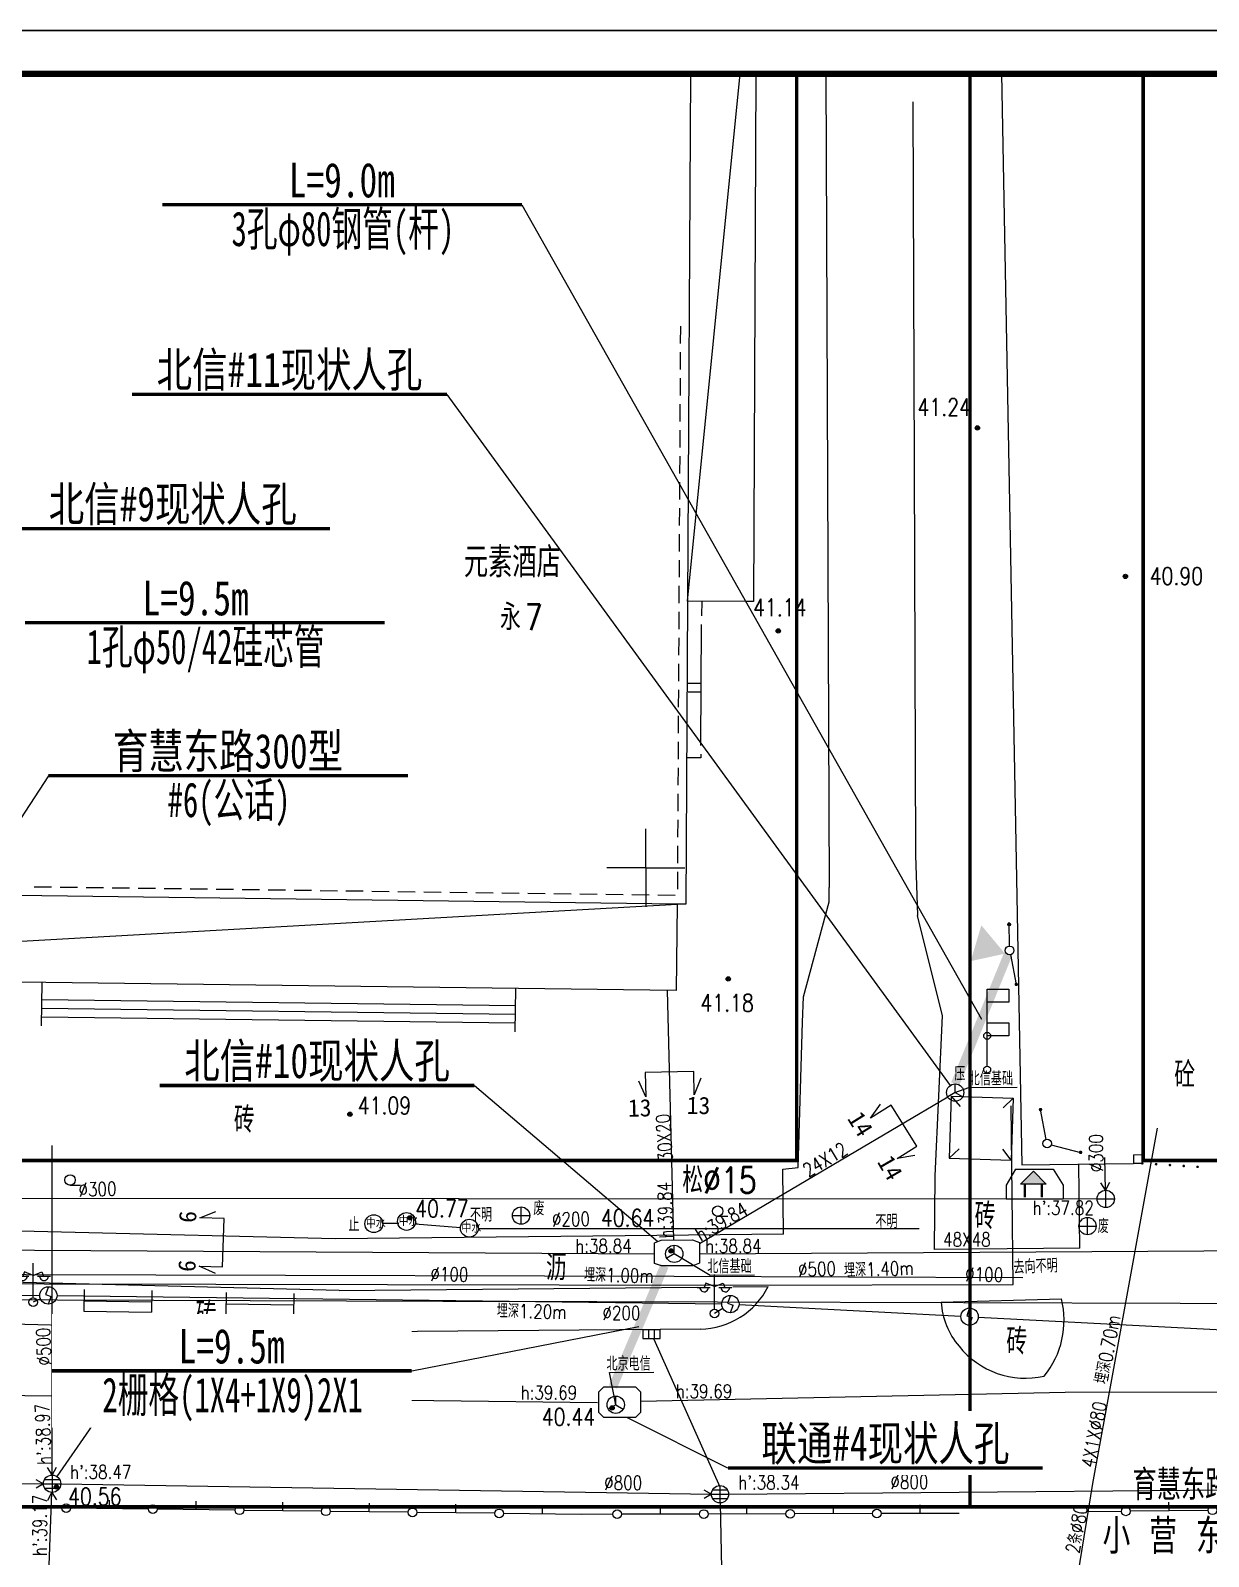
# Model space of a CAD drawing. Header units: inches. Extents: x 505347 to 508499, y 312634 to 313316.
# Drawn here: x 505518.2 to 505586.2, y 312721.8 to 312809.9 of the extents above; entities that cross this region are included whole.
import ezdxf
from ezdxf.enums import TextEntityAlignment as Align
from ezdxf.lldxf.tags import DXFTag

# ---------------------------------------------------------------- set-up
doc = ezdxf.new("R2010")
doc.units = ezdxf.units.IN
doc.header["$LTSCALE"] = 0.5
doc.header["$MEASUREMENT"] = 0
doc.linetypes.add('ACAD_ISO05W100', pattern=[33, 24, -3, 0, -3, 0, -3])
for name, color, linetype in [('BJ0', 7, 'Continuous'), ('BJ02', 7, 'Continuous'), ('BJ03', 7, 'Continuous'), ('BJ04', 7, 'Continuous'), ('BJ05', 7, 'Continuous'), ('BJ08', 7, 'Continuous'), ('BJ09', 7, 'Continuous'), ('BJ10', 7, 'Continuous'), ('BZ', 2, 'Continuous'), ('上水注记', 4, 'Continuous'), ('上水管线', 4, 'Continuous'), ('中水井', 151, 'Continuous'), ('中水注记', 151, 'Continuous'), ('中水管线', 151, 'Continuous'), ('各家需求标注', 6, 'Continuous'), ('图签', 7, 'Continuous'), ('报亭', 7, 'Continuous'), ('污水井', 247, 'Continuous'), ('污水注记', 247, 'Continuous'), ('污水管线', 247, 'Continuous'), ('污水高程表', 247, 'Continuous'), ('照明井', 193, 'Continuous'), ('照明管线', 193, 'Continuous'), ('燃气注记', 6, 'Continuous'), ('燃气管线', 6, 'Continuous'), ('电信井权属', 7, 'Continuous'), ('电信井（北京电信）', 3, 'Continuous'), ('电信井（北信基础）', 3, 'Continuous'), ('电信断面图及编号', 3, 'Continuous'), ('电信注记', 3, 'Continuous'), ('电信管线', 3, 'Continuous'), ('电信规划位置', 1, 'Continuous'), ('电信高程表', 3, 'Continuous'), ('电力注记', 1, 'Continuous'), ('电力管线', 1, 'Continuous'), ('道路红线', 1, 'Continuous'), ('雨水井', 34, 'Continuous'), ('雨水注记', 34, 'Continuous'), ('雨水管线', 34, 'Continuous'), ('雨水高程表', 34, 'Continuous'), ('雨蓖子', 34, 'Continuous')]:
    doc.layers.add(name, color=color, linetype=linetype)
doc.styles.add('HZ', font='simplex.shx', dxfattribs={"bigfont": 'hztxt'})
doc.styles.get("Standard").update_dxf_attribs({"font": 'txt.shx', "bigfont": 'hztxt.shx'})
doc.styles.add('粗宋', font='', dxfattribs={"width": 0.75})
doc.styles.add('粗等线', font='simhei.ttf')
doc.styles.get('粗宋').set_extended_font_data('SimSun')
doc.linetypes.add('1152', pattern='A,15,-0.9,[138,ltypeshp.shx,S=1,R=0,X=0,Y=-0.5],-0.7,[138,ltypeshp.shx,S=1,R=0,X=0,Y=-0.5],-0.9,0', length=17.5)
tags = doc.linetypes.add('DL', pattern='A,15,-4.925,[130,ltypeshp.shx,S=0.5,R=330,X=-0.15,Y=0.433],0,[130,ltypeshp.shx,S=0.4,R=90,X=0,Y=0],-0.15,[130,ltypeshp.shx,S=0.5,R=150,X=0,Y=-0.433],-4.925,15', length=40).pattern_tags.tags
tags[32:33] = [DXFTag(74, 4), DXFTag(75, 0), DXFTag(340, '0'), DXFTag(46, 1.0), DXFTag(50, 0.0), DXFTag(44, 0.0), DXFTag(45, 0.0)]
tags[30:31] = [DXFTag(74, 4), DXFTag(75, 0), DXFTag(340, '0'), DXFTag(46, 1.0), DXFTag(50, 0.0), DXFTag(44, 0.0), DXFTag(45, 0.0)]
tags[4:5] = [DXFTag(74, 4), DXFTag(75, 0), DXFTag(340, '0'), DXFTag(46, 1.0), DXFTag(50, 0.0), DXFTag(44, 0.0), DXFTag(45, 0.0)]
tags = doc.linetypes.add('DX', pattern='A,15,-5,[130,ltypeshp.shx,S=1,R=330,X=0,Y=0],-5,15', length=40).pattern_tags.tags
tags[16:17] = [DXFTag(74, 4), DXFTag(75, 0), DXFTag(340, '0'), DXFTag(46, 1.0), DXFTag(50, 0.0), DXFTag(44, 0.0), DXFTag(45, 0.0)]
tags[14:15] = [DXFTag(74, 4), DXFTag(75, 0), DXFTag(340, '0'), DXFTag(46, 1.0), DXFTag(50, 0.0), DXFTag(44, 0.0), DXFTag(45, 0.0)]
tags[4:5] = [DXFTag(74, 4), DXFTag(75, 0), DXFTag(340, '0'), DXFTag(46, 1.0), DXFTag(50, 0.0), DXFTag(44, 0.0), DXFTag(45, 0.0)]
tags = doc.linetypes.add('SS', pattern='A,15,-1.9,[130,ltypeshp.shx,S=1,R=330,X=0,Y=0],-1.2,[130,ltypeshp.shx,S=1,R=330,X=0,Y=0],-1.9,15', length=35).pattern_tags.tags
tags[24:25] = [DXFTag(74, 4), DXFTag(75, 0), DXFTag(340, '0'), DXFTag(46, 1.0), DXFTag(50, 0.0), DXFTag(44, 0.0), DXFTag(45, 0.0)]
tags[22:23] = [DXFTag(74, 4), DXFTag(75, 0), DXFTag(340, '0'), DXFTag(46, 1.0), DXFTag(50, 0.0), DXFTag(44, 0.0), DXFTag(45, 0.0)]
tags[4:5] = [DXFTag(74, 4), DXFTag(75, 0), DXFTag(340, '0'), DXFTag(46, 1.0), DXFTag(50, 0.0), DXFTag(44, 0.0), DXFTag(45, 0.0)]
tags = doc.linetypes.add('TRQZ', pattern='A,15,[130,ltypeshp.shx,S=0.6,R=0,X=0,Y=0],-2.5,[133,ltypeshp.shx,S=0.05,R=0,X=0,Y=0],-2.5,[130,ltypeshp.shx,S=0.6,R=0,X=0,Y=0],15', length=35).pattern_tags.tags
tags[28:29] = [DXFTag(74, 4), DXFTag(75, 0), DXFTag(340, '0'), DXFTag(46, 1.0), DXFTag(50, 0.0), DXFTag(44, 0.0), DXFTag(45, 0.0)]

# ---------------------------------------------------------------- blocks, each defined once
blk = doc.blocks.new('B5461')
for q in [(-0.866025, -0.5), (0, 1), (0.866025, -0.5)]:
    blk.add_line((0, 0), q)
blk.add_circle((0, 0), 1)
blk = doc.blocks.new('831')
for radius in [0.25, 0.15, 0.05]:
    blk.add_circle((0, 0), radius)
blk = doc.blocks.new('B8211')
blk.add_hatch(color=256).paths.add_polyline_path([(0.25, 0, 1), (-0.25, 0, 1)])
blk.add_circle((0, 0), 0.25)
blk = doc.blocks.new('B5421')
for p, q in [((-1, 0), (1, 0)), ((0, -1), (0, 1))]:
    blk.add_line(p, q)
blk.add_circle((0, 0), 1)
blk = doc.blocks.new('B552')
for p, q in [((0.984668, 0.518566), (-1.015332, 0.518566)), ((-1.015332, 0.518566), (-1.015332, -0.481434)), ((0.984668, -0.481434), (0.984668, 0.518566)), ((-1.015332, -0.481434), (0.984668, -0.481434))]:
    blk.add_line(p, q)
at = {"linetype": 'Continuous'}
for p, q in [((-0.348666, -0.481434), (-0.348666, 0.518566)), ((0.318001, -0.481434), (0.318001, 0.518566))]:
    blk.add_line(p, q, dxfattribs=at)
blk = doc.blocks.new('BC028')
for p, q in [((0, 0.5), (0, 4.5)), ((-1.98, 3), (-0.49, 3)), ((-0.99, 3.5), (-1.19, 3)), ((0, 3.1), (-0.99, 3.5)), ((0, 3.1), (1, 3.5)), ((0.5, 3), (2, 3)), ((1, 3.5), (1.2, 3))]:
    blk.add_line(p, q)
blk.add_circle((0, 0), 0.5)
for centre in [(-1.19, 3), (1.25, 3)]:
    blk.add_arc(centre, 0.5, 179, 0)
blk = doc.blocks.new('2162')
for p, q in [((-0.5, 0), (-0.5, 1.5)), ((0.5, 0), (0.5, 1.5))]:
    blk.add_line(p, q)
blk = doc.blocks.new('3614')
for p, q in [((-0.01, 0.4), (-0.01, 5.4)), ((-0.01, 5.4), (2.49, 5.4)), ((2.49, 5.4), (2.49, 3.9)), ((2.49, 3.9), (-0.01, 3.9))]:
    blk.add_line(p, q)
at = {"linetype": 'Continuous'}
blk.add_circle((0, 0), 0.4, dxfattribs=at)
blk = doc.blocks.new('BT')
blk.add_hatch(color=0).paths.add_polyline_path([(0.003, 1.495), (-0.747, 0.745), (0.747, 0.745)])
at = {"color": 0}
for p, q in [((-0.747, 0.745), (0.003, 1.495)), ((0.003, 1.495), (0.747, 0.745)), ((0.747, 0.745), (-0.747, 0.745))]:
    blk.add_line(p, q, dxfattribs=at)
at = {"color": 0, "lineweight": 40}
for p, q in [((-0.497, 0.745), (-0.497, 0)), ((0.497, 0.745), (0.497, 0))]:
    blk.add_line(p, q, dxfattribs=at)
blk = doc.blocks.new('B547')
at = {"linetype": 'Continuous'}
for p, q in [((0, 1), (-0.31427, 0.111111)), ((-0.31427, 0.111111), (0.31427, -0.111111)), ((0, -1), (0.31427, -0.111111))]:
    blk.add_line(p, q, dxfattribs=at)
blk.add_circle((0, 0), 1)
blk = doc.blocks.new('B5422')
at = {"linetype": 'Continuous'}
for p, q in [((-1, 0), (1, 0)), ((-0.866025, 0.5), (0.866025, 0.5)), ((0, 1), (0, -1)), ((-0.866025, -0.5), (0.866025, -0.5))]:
    blk.add_line(p, q, dxfattribs=at)
blk.add_circle((0, 0), 1, dxfattribs=at)
blk = doc.blocks.new('111111')
for p, q in [((518331.076, 303651.061), (518751.076, 303651.061)), ((518751.076, 303651.061), (518331.076, 303651.061))]:
    blk.add_line(p, q)
at = {"const_width": 0.35}
blk.add_lwpolyline([(518343.576, 303648.561), (518748.576, 303648.561), (518748.576, 303505.111), (518343.576, 303505.111)], close=True, dxfattribs=at)
blk = doc.blocks.new('A$C23F021E1')
at = {"color": 255}
blk.add_wipeout([(0, 6.569), (20.762, 6.569), (20.762, 0), (0, 0)], dxfattribs=at).dxf.layer = 'BZ'
at = {"layer": 'BZ', "color": 0, "const_width": 0.2}
blk.add_lwpolyline([(0, 3.285), (20.762, 3.285)], dxfattribs=at)
at = {"layer": 'BZ', "style": '粗宋', "width": 0.75, "flags": 8}
for tag, p in [('X=', (10.365, 3.712)), ('Y=', (10.426, 0.898))]:
    blk.add_attdef(tag, text='', height=2, dxfattribs=at).set_placement(p, align=Align.CENTER)
blk = doc.blocks.new('A$C463E76B2')
at = {"color": 255}
blk.add_wipeout([(0, 3.692), (18.176, 3.692), (18.176, 0), (0, 0)], dxfattribs=at).dxf.layer = 'BZ'
at = {"layer": 'BZ', "color": 0, "const_width": 0.2}
blk.add_lwpolyline([(0, 0.407), (18.176, 0.407)], dxfattribs=at)
at = {"layer": 'BZ', "style": '粗宋', "width": 0.75, "flags": 8}
blk.add_attdef('X=', text='', height=2, dxfattribs=at).set_placement((9.088, 0.834), align=Align.CENTER)

msp = doc.modelspace()

# ---------------------------------------------------------------- hatches: boundary and pattern name
at = {"layer": '图签'}
msp.add_hatch(color=1, dxfattribs=at).paths.add_polyline_path([(505572.444, 312756.206), (505574.424, 312756.639), (505573.06, 312758.277)])

# ---------------------------------------------------------------- linework, layer by layer
at = {"color": 1, "const_width": 0.2, "elevation": 82.3}
msp.add_lwpolyline([(505582.4, 312807.449), (505582.4, 312744.696), (505828.45, 312744.696)], dxfattribs=at)
at = {"const_width": 0.5, "elevation": 82.3}
for points in [[(505571.549, 312749.116), (505574.6, 312756.596)], [(505554.766, 312738.604), (505551.786, 312731.621)]]:
    msp.add_lwpolyline(points, dxfattribs=at)
at = {"layer": 'BJ0'}
for q in [(505553.696, 312763.84, 82.3), (505551.446, 312761.59, 82.3), (505553.696, 312759.34, 82.3), (505555.946, 312761.59, 82.3)]:
    msp.add_line((505553.696, 312761.59, 82.3), q, dxfattribs=at)
at = {"layer": 'BJ02', "linetype": 'Continuous', "elevation": 82.3}
for points in [[(505556.264, 312807.449), (505556.098, 312776.996), (505556.003, 312759.496), (505555.503, 312759.502), (505509.993, 312760.093), (505510.29, 312807.449)], [(505560.044, 312807.449), (505559.898, 312776.975), (505559.452, 312776.977), (505556.098, 312776.996), (505556.098, 312776.996)], [(505555.503, 312759.502), (505555.439, 312754.503), (505509.928, 312755.093), (505509.993, 312760.093)], [(505575.404, 312744.448), (505581.851, 312744.518)], [(505522.722, 312724.582), (505522.728, 312725.082)], [(505527.722, 312724.523), (505527.728, 312725.023)], [(505532.722, 312724.464), (505532.728, 312724.964)], [(505537.721, 312724.405), (505537.727, 312724.905)], [(505542.721, 312724.345), (505542.727, 312724.845)], [(505547.721, 312724.286), (505547.726, 312724.786)], [(505554.529, 312724.271), (505554.528, 312724.771)], [(505559.529, 312724.284), (505559.528, 312724.784)], [(505564.529, 312724.298), (505564.528, 312724.798)], [(505569.529, 312724.311), (505569.528, 312724.811)], [(505583.898, 312724.463), (505583.892, 312724.963)], [(505519.972, 312724.615), (505515.473, 312724.668)], [(505524.972, 312724.556), (505520.472, 312724.609)], [(505529.972, 312724.497), (505525.472, 312724.55)], [(505534.971, 312724.437), (505530.472, 312724.491)], [(505539.971, 312724.378), (505535.471, 312724.431)], [(505544.971, 312724.319), (505540.471, 312724.372)], [(505549.97, 312724.259), (505545.471, 312724.313)], [(505551.779, 312724.264), (505549.97, 312724.259)], [(505556.779, 312724.277), (505552.279, 312724.265)], [(505561.779, 312724.29), (505557.279, 312724.279)], [(505566.779, 312724.303), (505562.279, 312724.292)], [(505571.779, 312724.317), (505567.279, 312724.305)], [(505581.148, 312724.43), (505579.122, 312724.406)], [(505586.148, 312724.491), (505581.648, 312724.436)]]:
    msp.add_lwpolyline(points, dxfattribs=at)
at = {"layer": 'BJ02'}
for points, elevation in [([(505556.098, 312776.996), (505559.13, 312807.449)], 82.3), ([(505509.072, 312756.886), (505555.503, 312759.502)], 82.3), ([(505571.314, 312748.412), (505571.198, 312744.83)], 125.835), ([(505571.314, 312748.412), (505574.897, 312748.296)], 125.835), ([(505571.314, 312748.412), (505571.845, 312747.814)], 125.835), ([(505574.897, 312748.296), (505574.327, 312747.734)], 125.835), ([(505574.897, 312748.296), (505574.781, 312744.715)], 125.835), ([(505571.198, 312744.83), (505571.787, 312745.371)], 125.528), ([(505574.781, 312744.715), (505574.3, 312745.354)], 125.528), ([(505581.836, 312745.018), (505582.337, 312745.031)], 82.3), ([(505582.337, 312745.031), (505582.351, 312744.53), (505581.851, 312744.518)], 82.3), ([(505571.198, 312744.83), (505574.781, 312744.715)], 125.528), ([(505581.836, 312745.018), (505581.851, 312744.518)], 82.3)]:
    msp.add_lwpolyline(points, dxfattribs=dict(at, elevation=elevation))
at = {"layer": 'BJ02', "linetype": 'Continuous', "elevation": 82.3, "flags": 128}
for points in [[(505574.223, 312807.449), (505575.404, 312744.448)], [(505555.685, 312792.871), (505555.679, 312791.871)], [(505555.677, 312791.371), (505555.671, 312790.371)], [(505555.668, 312789.871), (505555.663, 312788.871)], [(505555.66, 312788.371), (505555.655, 312787.371)], [(505555.652, 312786.871), (505555.647, 312785.871)], [(505555.644, 312785.371), (505555.638, 312784.371)], [(505555.636, 312783.871), (505555.63, 312782.871)], [(505555.628, 312782.371), (505555.622, 312781.371)], [(505555.619, 312780.871), (505555.614, 312779.871)], [(505555.611, 312779.371), (505555.606, 312778.371)], [(505555.603, 312777.871), (505555.598, 312776.871)], [(505556.915, 312776.991), (505556.909, 312776.149)], [(505555.595, 312776.371), (505555.589, 312775.371)], [(505556.864, 312768.65), (505556.906, 312775.649)], [(505555.587, 312774.871), (505555.581, 312773.871)], [(505555.579, 312773.371), (505555.573, 312772.371)], [(505555.57, 312771.871), (505555.565, 312770.871)], [(505555.562, 312770.371), (505555.557, 312769.371)], [(505555.554, 312768.871), (505555.549, 312767.871)], [(505556.861, 312768.15), (505556.86, 312767.943), (505556.067, 312767.943)], [(505555.546, 312767.371), (505555.54, 312766.372)], [(505555.538, 312765.872), (505555.532, 312764.872)], [(505555.53, 312764.372), (505555.524, 312763.372)], [(505555.521, 312762.872), (505555.516, 312761.872)], [(505555.513, 312761.372), (505555.508, 312760.372)], [(505519.378, 312760.471), (505518.378, 312760.484)], [(505520.878, 312760.452), (505519.878, 312760.465)], [(505522.378, 312760.432), (505521.378, 312760.445)], [(505523.878, 312760.413), (505522.878, 312760.426)], [(505525.377, 312760.393), (505524.377, 312760.406)], [(505526.877, 312760.374), (505525.877, 312760.387)], [(505528.377, 312760.354), (505527.377, 312760.367)], [(505529.877, 312760.335), (505528.877, 312760.348)], [(505531.377, 312760.316), (505530.377, 312760.329)], [(505532.877, 312760.296), (505531.877, 312760.309)], [(505534.377, 312760.277), (505533.377, 312760.29)], [(505535.877, 312760.257), (505534.877, 312760.27)], [(505537.376, 312760.238), (505536.376, 312760.251)], [(505538.876, 312760.218), (505537.876, 312760.231)], [(505540.376, 312760.199), (505539.376, 312760.212)], [(505541.876, 312760.179), (505540.876, 312760.192)], [(505543.376, 312760.16), (505542.376, 312760.173)], [(505544.876, 312760.14), (505543.876, 312760.153)], [(505546.376, 312760.121), (505545.376, 312760.134)], [(505547.876, 312760.101), (505546.876, 312760.114)], [(505549.375, 312760.082), (505548.375, 312760.095)], [(505550.875, 312760.063), (505549.875, 312760.076)], [(505552.375, 312760.043), (505551.375, 312760.056)], [(505553.875, 312760.024), (505552.875, 312760.037)], [(505555.375, 312760.004), (505554.375, 312760.017)], [(505518.803, 312752.478), (505518.836, 312754.978)], [(505546.163, 312753.623), (505518.823, 312753.978)], [(505546.144, 312752.123), (505546.176, 312754.623)], [(505546.15, 312752.623), (505518.81, 312752.978)], [(505546.157, 312753.123), (505518.816, 312753.478)]]:
    msp.add_lwpolyline(points, dxfattribs=at)
at = {"layer": 'BJ02', "linetype": 'Continuous'}
for centre in [(505520.222, 312724.612, 82.3), (505525.222, 312724.553, 82.3), (505530.222, 312724.494, 82.3), (505535.221, 312724.434, 82.3), (505540.221, 312724.375, 82.3), (505545.221, 312724.316, 82.3), (505552.029, 312724.265, 82.3), (505557.029, 312724.278, 82.3), (505562.029, 312724.291, 82.3), (505567.029, 312724.304, 82.3), (505581.398, 312724.433, 82.3), (505586.398, 312724.494, 82.3)]:
    msp.add_circle(centre, 0.25, dxfattribs=at)
at = {"layer": 'BJ03', "linetype": 'Continuous', "elevation": 82.3}
for points in [[(505521.26, 312737.246), (505521.241, 312735.996)], [(505525.164, 312737.188), (505525.145, 312735.938)], [(505521.25, 312736.596), (505525.154, 312736.538)], [(505529.457, 312737.072), (505529.439, 312735.822)], [(505529.448, 312736.422), (505533.352, 312736.364)], [(505533.361, 312737.014), (505533.343, 312735.764)], [(505521.241, 312735.996), (505525.145, 312735.938)], [(505529.439, 312735.822), (505533.343, 312735.764)]]:
    msp.add_lwpolyline(points, dxfattribs=at)
at = {"layer": 'BJ04', "linetype": 'Continuous', "elevation": 82.3, "flags": 128}
for points in [[(505564.073, 312807.449), (505564.271, 312760.463)], [(505569.107, 312805.828), (505569.184, 312784.828)], [(505569.184, 312784.828), (505569.266, 312762.328)], [(505569.266, 312762.328), (505569.369, 312758.842)], [(505562.478, 312744.281), (505562.734, 312752.673)], [(505502.812, 312735.635), (505535.821, 312734.785)]]:
    msp.add_lwpolyline(points, dxfattribs=at)
at = {"layer": 'BJ04', "linetype": 'Continuous'}
for points, elevation in [([(505562.734, 312752.673), (505562.792, 312754.137), (505564.274, 312759.633), (505564.271, 312760.463)], 82.3), ([(505561.607, 312744.199), (505562.478, 312744.281)], 122.945), ([(505561.637, 312740.446), (505561.607, 312744.199)], 122.945), ([(505535.746, 312740.171), (505504.127, 312740.942)], 123.01), ([(505552.5, 312740.349), (505535.746, 312740.171)], 122.945), ([(505561.637, 312740.446), (505552.5, 312740.349)], 122.945)]:
    msp.add_lwpolyline(points, dxfattribs=dict(at, elevation=elevation))
at = {"layer": 'BJ04'}
for points, elevation in [([(505570.815, 312753.053), (505569.369, 312758.842)], 122.924), ([(505570.354, 312739.561), (505570.391, 312743.811), (505570.815, 312753.053)], 122.924), ([(505578.75, 312739.622), (505578.697, 312744.483)], 82.3), ([(505578.75, 312739.622), (505570.354, 312739.561)], 122.924), ([(505535.992, 312737.186), (505498.716, 312738.122)], 123), ([(505535.992, 312737.186), (505556.646, 312737.372)], 123.001), ([(505558.713, 312737.39), (505560.753, 312737.409)], 123.001), ([(505570.74, 312736.52), (505577.688, 312736.698)], 122.718), ([(505556.837, 312734.945), (505535.821, 312734.785)], 122.931)]:
    msp.add_lwpolyline(points, dxfattribs=dict(at, elevation=elevation))
at = {"layer": 'BJ04', "linetype": 'Continuous', "const_width": 0.075, "elevation": 82.3}
for points in [[(505582.388, 312744.528, 1), (505582.314, 312744.532, 1)], [(505583.187, 312744.477, 1), (505583.112, 312744.482, 1)], [(505583.985, 312744.426, 1), (505583.91, 312744.431, 1)], [(505584.784, 312744.376, 1), (505584.709, 312744.38, 1)], [(505585.582, 312744.325, 1), (505585.507, 312744.33, 1)]]:
    msp.add_lwpolyline(points, format="xyb", close=True, dxfattribs=at)
at = {"layer": 'BJ04'}
for centre, radius, start, end in [((505556.707, 312739.497, 122.931), 4.554, 271.63745, 332.69876), ((505575.079, 312736.791, 122.718), 4.347, 183.57945, 220.45586), ((505572.709, 312735.473, 122.888), 5.128, 320.94236, 13.83065), ((505575.605, 312737.016, 122.718), 4.896, 218.45881, 282.8148)]:
    msp.add_arc(centre, radius, start, end, dxfattribs=at)
at = {"layer": 'BJ05', "linetype": 'Continuous', "elevation": 82.3, "flags": 128}
msp.add_lwpolyline([(505574.69, 312757.078), (505574.664, 312758.453)], dxfattribs=at)
at = {"layer": 'BJ05', "linetype": 'Continuous', "elevation": 82.3}
for points in [[(505574.742, 312756.582), (505575.075, 312754.864)], [(505576.809, 312745.916), (505576.476, 312747.634)], [(505577.098, 312745.607), (505578.792, 312745.165)]]:
    msp.add_lwpolyline(points, dxfattribs=at)
at = {"layer": 'BJ05', "linetype": 'Continuous', "const_width": 0.1, "elevation": 82.3}
for points in [[(505575.125, 312754.864, 1), (505575.025, 312754.864, 1)], [(505576.426, 312747.634, 1), (505576.526, 312747.634, 1)], [(505578.842, 312745.165, 1), (505578.742, 312745.165, 1)]]:
    msp.add_lwpolyline(points, format="xyb", close=True, dxfattribs=at)
at = {"layer": 'BJ05', "linetype": 'Continuous'}
for centre, radius in [((505574.666, 312758.327, 82.3), 0.075), ((505574.694, 312756.828, 82.3), 0.25), ((505576.857, 312745.671, 82.3), 0.25)]:
    msp.add_circle(centre, radius, dxfattribs=at)
at = {"layer": 'BJ09', "linetype": 'Continuous', "elevation": 82.3, "flags": 128}
for points in [[(505520.441, 312743.273), (505521.041, 312743.273)], [(505557.832, 312741.472), (505558.432, 312741.472)]]:
    msp.add_lwpolyline(points, dxfattribs=at)
at = {"layer": 'BJ09', "linetype": 'Continuous'}
for centre in [(505520.445, 312743.568, 82.3), (505557.837, 312741.767, 82.3)]:
    msp.add_circle(centre, 0.3, dxfattribs=at)
at = {"layer": '上水管线', "linetype": 'SS', "ltscale": 0.6, "elevation": 82.3}
for points in [[(505558.605, 312737.503), (505574.889, 312737.54), (505574.776, 312747.854)], [(505494.64, 312737.607), (505518.943, 312737.567)], [(505518.943, 312737.567), (505558.605, 312737.503)]]:
    msp.add_lwpolyline(points, dxfattribs=at)
at = {"layer": '中水井'}
for centre in [(505537.983, 312741.044, 82.3), (505539.872, 312741.176, 82.3), (505543.499, 312740.784, 82.3)]:
    msp.add_circle(centre, 0.515, dxfattribs=at)
at = {"layer": '中水管线', "linetype": 'SS', "ltscale": 0.6, "elevation": 82.3}
for points in [[(505538.47, 312741.07), (505539.421, 312741.07)], [(505540.366, 312741.032), (505542.985, 312740.819)], [(505544.029, 312740.771), (505549.941, 312740.771)], [(505549.941, 312740.771), (505559.897, 312740.771)], [(505559.897, 312740.771), (505569.47, 312740.771)], [(505428.806, 312736.904), (505519.711, 312736.64)], [(505519.711, 312736.64), (505547.527, 312736.56)], [(505547.527, 312736.56), (505550.851, 312736.55)], [(505550.851, 312736.55), (505557.827, 312736.53)], [(505557.827, 312736.53), (505572.016, 312736.489)], [(505572.057, 312736.489), (505622.017, 312736.344)]]:
    msp.add_lwpolyline(points, dxfattribs=at)
at = {"layer": '报亭'}
for points, elevation in [([(505575.023, 312744.199), (505574.493, 312743.278)], 85.411), ([(505575.023, 312744.199), (505577.211, 312744.196)], 123.882), ([(505577.211, 312744.196), (505577.793, 312743.278)], 85.411), ([(505574.493, 312743.278), (505574.493, 312742.478)], 82.3), ([(505577.793, 312743.278), (505577.793, 312742.478)], 82.3), ([(505574.493, 312742.478), (505577.793, 312742.478)], 82.3)]:
    msp.add_lwpolyline(points, dxfattribs=dict(at, elevation=elevation))
at = {"layer": '污水管线', "elevation": 82.3}
for points in [[(505580.232, 312742.978), (505580.188, 312744.861)], [(505580.461, 312743.421), (505580.23, 312742.979), (505579.961, 312743.402)], [(505506.05, 312742.521), (505579.744, 312742.478)]]:
    msp.add_lwpolyline(points, dxfattribs=at)
at = {"layer": '照明管线', "elevation": 82.3}
for points in [[(505501.303, 312737.124), (505518.724, 312736.905)], [(505518.735, 312736.697), (505518.315, 312736.511)], [(505519.688, 312736.893), (505558.07, 312736.41)], [(505559.069, 312736.378), (505571.868, 312735.703)], [(505558.135, 312736.148), (505557.65, 312735.861)], [(505572.881, 312735.65), (505589.97, 312734.752)]]:
    msp.add_lwpolyline(points, dxfattribs=at)
at = {"layer": '燃气管线', "linetype": 'TRQZ', "ltscale": 0.5}
for points, elevation in [([(505555.331, 312738.003), (505495.452, 312738.142)], 122.937), ([(505575.454, 312737.919), (505555.331, 312738.003)], 82.3)]:
    msp.add_lwpolyline(points, dxfattribs=dict(at, elevation=elevation))
at = {"layer": '电信井权属', "elevation": 82.3, "flags": 128}
msp.add_lwpolyline([(505571.523, 312748.616), (505572.345, 312748.916), (505575.135, 312748.921)], dxfattribs=at)
at = {"layer": '电信井权属'}
for points, elevation in [([(505555.328, 312739.322), (505557.408, 312738.068), (505559.967, 312738.091)], 122.937), ([(505551.951, 312730.59), (505551.584, 312732.449), (505554.143, 312732.472)], 122.741)]:
    msp.add_lwpolyline(points, dxfattribs=dict(at, elevation=elevation))
at = {"layer": '电信断面图及编号'}
for points, elevation in [([(505556.856, 312749.458), (505556.485, 312748.488), (505556.453, 312749.842), (505553.655, 312749.776), (505553.688, 312748.378), (505553.29, 312749.278)], 81.71), ([(505569.222, 312744.986), (505568.2, 312744.806), (505569.344, 312745.529), (505567.849, 312747.895), (505566.668, 312747.148), (505567.235, 312747.952)], 163.574), ([(505528.842, 312738.17), (505527.894, 312738.594), (505529.247, 312738.55), (505529.336, 312741.348), (505527.939, 312741.392), (505528.86, 312741.74)], 82.3), ([(505538.757, 312729.408), (505537.802, 312729.815), (505539.155, 312729.796), (505539.195, 312732.594), (505537.798, 312732.614), (505538.712, 312732.978)], 82.3)]:
    msp.add_lwpolyline(points, dxfattribs=dict(at, elevation=elevation))
at = {"layer": '电信管线', "linetype": 'DX'}
for p, q in [((505505.174, 312731.266, 82.3), (505550.892, 312730.723, 82.3)), ((505550.972, 312730.143, 82.3), (505550.973, 312731.343, 82.3)), ((505550.973, 312731.343, 82.3), (505551.255, 312731.625, 82.3)), ((505551.255, 312731.625, 82.3), (505553.09, 312731.625, 82.3)), ((505553.09, 312731.625, 82.3), (505553.373, 312731.342, 82.3)), ((505553.373, 312731.342, 82.3), (505553.372, 312730.143, 82.3)), ((505553.397, 312730.797, 82.3), (505577.909, 312731.321, 82.3)), ((505577.909, 312731.321, 82.3), (505587.07, 312731.328, 82.3)), ((505551.255, 312729.86, 82.3), (505550.972, 312730.143, 82.3)), ((505553.372, 312730.143, 82.3), (505553.09, 312729.86, 82.3)), ((505553.09, 312729.86, 82.3), (505551.255, 312729.86, 82.3))]:
    msp.add_line(p, q, dxfattribs=at)
for points, elevation in [([(505555.31, 312740.106), (505554.944, 312754.509)], 122.937), ([(505556.782, 312739.903), (505571.118, 312748.362)], 122.937), ([(505505.342, 312739.586), (505554.186, 312739.31)], 82.3), ([(505556.787, 312739.311), (505585.914, 312739.468)], 82.3), ([(505585.914, 312739.468), (505602.859, 312739.559)], 82.3)]:
    msp.add_lwpolyline(points, dxfattribs=dict(at, elevation=elevation))
at = {"layer": '电信管线', "linetype": 'DX', "elevation": 82.3}
msp.add_lwpolyline([(505554.184, 312739.946), (505554.579, 312740.101), (505556.383, 312740.114), (505556.781, 312739.966), (505556.791, 312738.772), (505556.393, 312738.618), (505554.591, 312738.603), (505554.188, 312738.747)], close=True, dxfattribs=at)
at = {"layer": '电力管线', "linetype": 'DL', "elevation": 123.149}
for points in [[(505580.67, 312732.466), (505583.239, 312746.561)], [(505579.497, 312726.034), (505580.67, 312732.466)], [(505577.406, 312713.127), (505579.497, 312726.034)]]:
    msp.add_lwpolyline(points, dxfattribs=at)
at = {"layer": '道路红线'}
for p, q in [((505428.806, 312744.696, 82.3), (505562.4, 312744.696, 82.3)), ((505582.4, 312744.696, 82.3), (505828.45, 312744.696, 82.3))]:
    msp.add_line(p, q, dxfattribs=at)
at = {"layer": '道路红线', "elevation": 82.3}
for points in [[(505562.4, 312744.696), (505562.4, 312807.449)], [(505582.4, 312744.696), (505582.4, 312807.449)]]:
    msp.add_lwpolyline(points, dxfattribs=at)
at = {"layer": '道路红线', "linetype": 'ACAD_ISO05W100', "const_width": 0.2, "elevation": 82.3}
for points in [[(505572.4, 312724.696), (505572.4, 312807.449)], [(505428.806, 312724.696), (505572.394, 312724.696)], [(505572.394, 312724.696), (505828.45, 312724.696)]]:
    msp.add_lwpolyline(points, dxfattribs=at)
at = {"layer": '雨水管线', "elevation": 82.3}
for points in [[(505519.408, 312726.536), (505519.408, 312745.554)], [(505525.273, 312734.53), (505519.69, 312726.438)], [(505554.157, 312734.375), (505557.97, 312725.857)], [(505519.643, 312726.974), (505519.408, 312726.534), (505519.143, 312726.96)], [(505479.759, 312726.039), (505518.91, 312726.029)], [(505518.47, 312726.264), (505518.91, 312726.029), (505518.484, 312725.764)], [(505519.907, 312726.021), (505557.473, 312725.431)], [(505557.034, 312725.667), (505557.473, 312725.431), (505557.047, 312725.167)], [(505558.483, 312725.428), (505598.379, 312725.768)], [(505519.087, 312717.123), (505519.39, 312725.527)], [(505519.154, 312725.088), (505519.39, 312725.527), (505519.654, 312725.101)], [(505557.981, 312724.914), (505558.152, 312716.421)]]:
    msp.add_lwpolyline(points, dxfattribs=at)

# ---------------------------------------------------------------- block references
msp.add_blockref('111111', (-12917.139, 9158.888, 82.3))
at = {"layer": 'BJ02', "linetype": 'Continuous', "xscale": 0.5, "yscale": 0.5, "zscale": 0.5, "rotation": 270}
msp.add_blockref('2162', (505556.13, 312772.008, 82.3), dxfattribs=at)
at = {"layer": 'BJ03', "linetype": 'Continuous', "xscale": 0.5, "yscale": 0.5, "zscale": 0.5}
for name, p in [('3614', (505573.395, 312751.894, 82.3)), ('3614', (505573.395, 312749.945, 82.3)), ('BC028', (505518.315, 312736.511, 82.3)), ('BC028', (505557.65, 312735.861, 122.92))]:
    msp.add_blockref(name, p, dxfattribs=at)
at = {"layer": 'BJ08', "linetype": 'Continuous', "xscale": 0.5, "yscale": 0.5, "zscale": 0.5}
for p in [(505572.832, 312786.997, 123.54), (505581.374, 312778.424, 123.2), (505561.338, 312775.279, 123.44), (505558.448, 312755.178, 123.48), (505536.601, 312747.363, 123.39)]:
    msp.add_blockref('831', p, dxfattribs=at)
at = {"layer": 'BJ08', "xscale": 0.5, "yscale": 0.5, "zscale": 0.5}
for p in [(505540.07, 312741.391, 123.07), (505555.148, 312739.47, 122.94), (505551.738, 312730.406, 122.74), (505519.657, 312725.843, 122.86)]:
    msp.add_blockref('B8211', p, dxfattribs=at)
at = {"layer": '报亭'}
msp.add_blockref('BT', (505576.062, 312742.576, 42.615), dxfattribs=at)
at = {"layer": '污水井', "xscale": 0.5, "yscale": 0.5, "zscale": 0.5}
for p in [(505580.244, 312742.478, 122.942), (505546.488, 312741.514, 123.045), (505579.189, 312740.903, 122.942)]:
    msp.add_blockref('B5421', p, dxfattribs=at)
at = {"layer": '照明井', "xscale": 0.5, "yscale": 0.5, "zscale": 0.5}
for p in [(505519.192, 312736.899, 122.998), (505558.568, 312736.404, 122.893), (505572.38, 312735.676, 122.807)]:
    msp.add_blockref('B547', p, dxfattribs=at)
at = {"layer": '电信井（北京电信）', "linetype": 'Continuous', "xscale": 0.5, "yscale": 0.5, "zscale": 0.5}
msp.add_blockref('B5461', (505551.951, 312730.59, 122.741), dxfattribs=at)
at = {"layer": '电信井（北信基础）', "xscale": 0.5, "yscale": 0.5, "zscale": 0.5}
for p in [(505571.549, 312748.616, 82.3), (505555.331, 312739.303, 122.937)]:
    msp.add_blockref('B5461', p, dxfattribs=at)
at = {"layer": '雨水井', "xscale": 0.5, "yscale": 0.5, "zscale": 0.5}
for p in [(505519.408, 312726.029, 122.861), (505557.97, 312725.423, 122.825)]:
    msp.add_blockref('B5422', p, dxfattribs=at)
at = {"layer": '雨蓖子', "xscale": 0.5000000000000236, "yscale": 0.5, "zscale": 0.5, "rotation": 178.2368870456312}
msp.add_blockref('B552', (505525.446, 312734.78, 122.731), dxfattribs=at)
at = {"layer": '雨蓖子', "xscale": 0.5, "yscale": 0.5, "zscale": 0.5}
msp.add_blockref('B552', (505554.027, 312734.649, 122.738), dxfattribs=at)

# ---------------------------------------------------------------- texts
at = {"layer": 'BJ08', "linetype": 'Continuous', "width": 0.8}
for s, p in [('41.24', (505569.376, 312787.7, 82.3)), ('40.90', (505582.778, 312777.947, 82.3)), ('41.14', (505559.88, 312776.137, 82.3)), ('41.18', (505556.838, 312753.291, 82.3)), ('41.09', (505537.051, 312747.363, 82.3))]:
    msp.add_text(s, height=1, dxfattribs=at).set_placement(p)
at = {"layer": 'BJ08', "style": 'HZ', "width": 0.8}
for s, p in [('40.77', (505540.376, 312741.419, 123.07)), ('40.64', (505551.094, 312740.878, 122.94)), ('40.44', (505547.678, 312729.387, 122.74)), ('40.56', (505520.33, 312724.789, 122.86))]:
    msp.add_text(s, height=1, dxfattribs=at).set_placement(p)
at = {"layer": 'BJ10', "linetype": 'Continuous', "style": 'HZ', "width": 0.8}
for s, height, p in [('元素酒店', 1.75, (505543.182, 312778.365, 82.3)), ('永', 1.5, (505545.273, 312775.321, 82.3)), ('7', 1.5, (505546.698, 312775.321, 82.3)), ('砼', 1.5, (505584.203, 312748.902, 82.3)), ('砖', 1.5, (505529.903, 312746.297, 82.3)), ('松%%c15', 1.5, (505555.797, 312742.809, 82.3)), ('砖', 1.5, (505572.676, 312740.736, 82.3)), ('沥', 1.5, (505547.923, 312737.757, 82.3)), ('砖', 1.5, (505527.7, 312735.021, 82.3)), ('砖', 1.5, (505574.503, 312733.501, 82.3)), ('育慧东路永中', 1.75, (505581.779, 312725.08, 82.3)), ('小 营 东 路', 2, (505580.06, 312721.985, 82.3))]:
    msp.add_text(s, height=height, dxfattribs=at).set_placement(p)
at = {"layer": '上水注记', "style": 'HZ', "width": 0.8}
for s, p in [('%%c100', (505541.243, 312737.745, 82.3)), ('埋深1.00m', (505550.11, 312737.703, 82.3)), ('%%c100', (505572.12, 312737.733, 82.3))]:
    msp.add_text(s, height=0.8, rotation=358.90525, dxfattribs=at).set_placement(p)
at = {"layer": '中水井', "style": 'HZ', "width": 0.8}
for p in [(505539.417, 312740.911, 82.3), (505537.528, 312740.779, 82.3), (505543.044, 312740.52, 82.3)]:
    msp.add_text('中水', height=0.5693, dxfattribs=at).set_placement(p)
at = {"layer": '中水注记', "style": 'HZ', "width": 0.8}
for s, rotation, p in [('不明', 0.45824, (505543.535, 312741.152, 82.3)), ('%%c200', 1.03272, (505548.274, 312740.886, 82.3)), ('不明', 0.45824, (505566.945, 312740.77, 82.3)), ('埋深1.20m', 358.94062, (505545.077, 312735.62, 82.3)), ('%%c200', 0.0573, (505551.182, 312735.484, 82.3))]:
    msp.add_text(s, height=0.8, rotation=rotation, dxfattribs=at).set_placement(p)
msp.add_text('止', height=0.8, dxfattribs=at).set_placement((505536.516, 312740.601, 82.3))
at = {"layer": '污水注记', "style": 'HZ', "width": 0.8}
for s, rotation, p in [('%%c300', 90.38508, (505580.089, 312744.026, 82.3)), ('%%c300', 1.8529, (505520.948, 312742.603, 82.3)), ('废', 0.0573, (505547.193, 312741.533, 82.3)), ('废', 0.0573, (505579.777, 312740.505, 82.3))]:
    msp.add_text(s, height=0.8, rotation=rotation, dxfattribs=at).set_placement(p)
at = {"layer": '污水高程表', "style": 'HZ', "width": 0.8}
msp.add_text("h':37.82", height=0.8, dxfattribs=at).set_placement((505576.015, 312741.558, 82.3))
at = {"layer": '燃气注记', "style": 'HZ', "width": 0.8}
for s, p in [('埋深1.40m', (505565.143, 312737.953, 82.3)), ('去向不明', (505574.926, 312738.14, 82.3)), ('%%c500', (505562.486, 312737.981, 82.3))]:
    msp.add_text(s, height=0.8, rotation=2.12092, dxfattribs=at).set_placement(p)
at = {"layer": '电信井权属', "style": 'HZ', "width": 0.8}
msp.add_text('北信基础', height=0.8, dxfattribs=at).set_placement((505572.329, 312749.027, 82.3))
at = {"layer": '电信井权属', "linetype": 'Continuous', "style": 'HZ', "width": 0.8}
for s, p in [('北信基础', (505557.235, 312738.182, 122.937)), ('北京电信', (505551.412, 312732.563, 122.741))]:
    msp.add_text(s, height=0.8, dxfattribs=at).set_placement(p)
at = {"layer": '电信断面图及编号', "style": '粗等线'}
for s, rotation, p in [('13', 0.95485, (505553.333, 312747.726, 81.71)), ('13', 359.19548, (505556.731, 312747.869, 81.71)), ('14', 301.89203, (505566.076, 312746.803, 163.574)), ('14', 300.13266, (505567.795, 312744.277, 163.574)), ('9', 267.7779, (505527.255, 312741.438, 82.3)), ('9', 266.01852, (505527.212, 312738.606, 82.3)), ('75', 268.78858, (505537.416, 312732.631, 82.3)), ('75', 267.02921, (505537.216, 312729.86, 82.3))]:
    msp.add_text(s, height=1, rotation=rotation, dxfattribs=at).set_placement(p, align=Align.MIDDLE)
at = {"layer": '电信注记', "linetype": '1152', "style": 'HZ', "width": 0.8}
for s, rotation, p in [('压', 1.43602, (505571.507, 312749.3, 82.3)), ('30X20', 93.69341, (505555.236, 312744.674, 82.3)), ('24X12', 30.8592, (505563.066, 312743.706, 82.3))]:
    msp.add_text(s, height=0.8, rotation=rotation, dxfattribs=at).set_placement(p)
msp.add_text('48X48', height=0.8, dxfattribs=at).set_placement((505570.852, 312739.727, 82.3))
at = {"layer": '电信注记', "style": 'HZ', "width": 0.8}
msp.add_text('52X36', height=0.8, rotation=356.96565, dxfattribs=at).set_placement((505523.996, 312731.298, 82.3))
at = {"layer": '电信高程表', "style": 'HZ', "width": 0.8}
for rotation, p in [(92.22652, (505555.272, 312740.205, 82.3)), (30.28816, (505556.843, 312739.99, 122.937))]:
    msp.add_text('h:39.84', height=0.8, rotation=rotation, dxfattribs=at).set_placement(p)
for s, p in [('h:38.84', (505549.607, 312739.357, 82.3)), ('h:38.84', (505557.107, 312739.357, 82.3)), ('h:39.69', (505546.457, 312730.888, 82.3)), ('h:39.69', (505555.416, 312730.967, 82.3))]:
    msp.add_text(s, height=0.8, dxfattribs=at).set_placement(p)
at = {"layer": '电力注记', "style": 'HZ', "width": 0.8}
for s, rotation, p in [('埋深0.70m', 79.45351, (505580.363, 312731.741, 82.3)), ('4X1X%%c80', 79.54046, (505579.617, 312726.907, 82.3)), ('2条%%c80', 79.45351, (505578.705, 312721.96, 82.3))]:
    msp.add_text(s, height=0.8, rotation=rotation, dxfattribs=at).set_placement(p)
at = {"layer": '雨水注记', "style": 'HZ', "width": 0.8}
for s, rotation, p in [('%%c500', 91.87975, (505519.356, 312732.862, 82.3)), ('%%c800', 0.0573, (505551.286, 312725.676, 82.3))]:
    msp.add_text(s, height=0.8, rotation=rotation, dxfattribs=at).set_placement(p)
msp.add_text('%%c800', height=0.8, dxfattribs=at).set_placement((505567.81, 312725.736, 82.3))
at = {"layer": '雨水高程表', "style": 'HZ', "width": 0.8}
for s, rotation, p in [("h':38.97", 92.22336, (505519.36, 312727.132, 82.3)), ("h':39.17", 90, (505519.096, 312721.853, 82.3))]:
    msp.add_text(s, height=0.8, rotation=rotation, dxfattribs=at).set_placement(p)
for s, p in [("h':38.47", (505520.442, 312726.304, 82.3)), ("h':38.34", (505559.021, 312725.694, 82.3))]:
    msp.add_text(s, height=0.8, dxfattribs=at).set_placement(p)

# ---------------------------------------------------------------- next in the draw order: block references
at = {"layer": '各家需求标注', "color": 1, "linetype": 'Continuous'}
ref = msp.add_blockref('A$C463E76B2', (505524.027, 312788.53), dxfattribs=at)
ref.add_attrib('X=', '北信#11现状人孔', dxfattribs={"layer": 'BZ', "color": 3, "height": 2, "style": '粗宋', "width": 0.75, "flags": 8}).set_placement((505533.115, 312789.364), align=Align.CENTER)
ref = msp.add_blockref('A$C463E76B2', (505517.287, 312780.775), dxfattribs=at)
ref.add_attrib('X=', '北信#9现状人孔', dxfattribs={"layer": 'BZ', "color": 3, "height": 2, "style": '粗宋', "width": 0.75, "flags": 8}).set_placement((505526.375, 312781.609), align=Align.CENTER)
ref = msp.add_blockref('A$C463E76B2', (505525.619, 312748.62), dxfattribs=at)
ref.add_attrib('X=', '北信#10现状人孔', dxfattribs={"layer": 'BZ', "color": 3, "height": 2, "style": '粗宋', "width": 0.75, "flags": 8}).set_placement((505534.707, 312749.454), align=Align.CENTER)
ref = msp.add_blockref('A$C463E76B2', (505558.431, 312726.527), dxfattribs=at)
ref.add_attrib('X=', '联通#4现状人孔', dxfattribs={"layer": 'BZ', "color": 3, "height": 2, "style": '粗宋', "width": 0.75, "flags": 8}).set_placement((505567.519, 312727.361), align=Align.CENTER)
at = {"layer": '电信规划位置', "linetype": 'Continuous'}
ref = msp.add_blockref('A$C23F021E1', (505525.772, 312796.602, 81.274), dxfattribs=at)
ref.add_attrib('X=', 'L=9.0m', dxfattribs={"layer": 'BZ', "color": 0, "height": 2, "style": '粗宋', "width": 0.75, "flags": 8}).set_placement((505536.138, 312800.313, 81.274), align=Align.CENTER)
ref.add_attrib('Y=', '3孔φ80钢管(杆)', dxfattribs={"layer": 'BZ', "color": 0, "height": 2, "style": '粗宋', "width": 0.65, "flags": 8}).set_placement((505536.198, 312797.5, 81.274), align=Align.CENTER)
ref = msp.add_blockref('A$C23F021E1', (505517.843, 312772.465), dxfattribs=at)
ref.add_attrib('X=', 'L=9.5m ', dxfattribs={"layer": 'BZ', "color": 0, "height": 2, "style": '粗宋', "width": 0.75, "flags": 8}).set_placement((505528.209, 312776.176), align=Align.CENTER)
ref.add_attrib('Y=', '1孔φ50/42硅芯管', dxfattribs={"layer": 'BZ', "color": 0, "height": 2, "style": '粗宋', "width": 0.65, "flags": 8}).set_placement((505528.269, 312773.363), align=Align.CENTER)
ref = msp.add_blockref('A$C23F021E1', (505519.195, 312763.628), dxfattribs=at)
ref.add_attrib('X=', '育慧东路300型', dxfattribs={"layer": 'BZ', "color": 0, "height": 2, "style": '粗宋', "width": 0.75, "flags": 8}).set_placement((505529.56, 312767.339), align=Align.CENTER)
ref.add_attrib('Y=', '#6(公话)', dxfattribs={"layer": 'BZ', "color": 0, "height": 2, "style": '粗宋', "width": 0.65, "flags": 8}).set_placement((505529.62, 312764.526), align=Align.CENTER)
ref = msp.add_blockref('A$C23F021E1', (505519.408, 312729.261, 82.3), dxfattribs=at)
ref.add_attrib('X=', 'L=9.5m', dxfattribs={"layer": 'BZ', "color": 0, "height": 2, "style": '粗宋', "width": 0.75, "flags": 8}).set_placement((505529.773, 312732.972, 82.3), align=Align.CENTER)
ref.add_attrib('Y=', '2栅格(1X4+1X9)2X1', dxfattribs={"layer": 'BZ', "color": 0, "height": 2, "style": '粗宋', "width": 0.65, "flags": 8}).set_placement((505529.833, 312730.159, 82.3), align=Align.CENTER)

# ---------------------------------------------------------------- next in the draw order: linework, layer by layer
for p, q in [((505546.534, 312799.886, 81.274), (505573.074, 312752.856, 82.3)), ((505542.203, 312788.937), (505571.255, 312749.021, 82.3)), ((505519.195, 312766.913), (505504.27, 312744.011)), ((505543.795, 312749.027), (505554.382, 312740.024, 82.3)), ((505540.17, 312732.545, 82.3), (505553.276, 312735.113, 82.3)), ((505558.431, 312726.935), (505552.588, 312729.86, 82.3))]:
    msp.add_line(p, q)
at = {"color": 1, "const_width": 0.2, "elevation": 82.3}
msp.add_lwpolyline([(505428.806, 312744.696), (505518.45, 312744.696), (505562.4, 312744.696), (505562.4, 312807.449)], dxfattribs=at)

doc.saveas('drawing.dxf')
